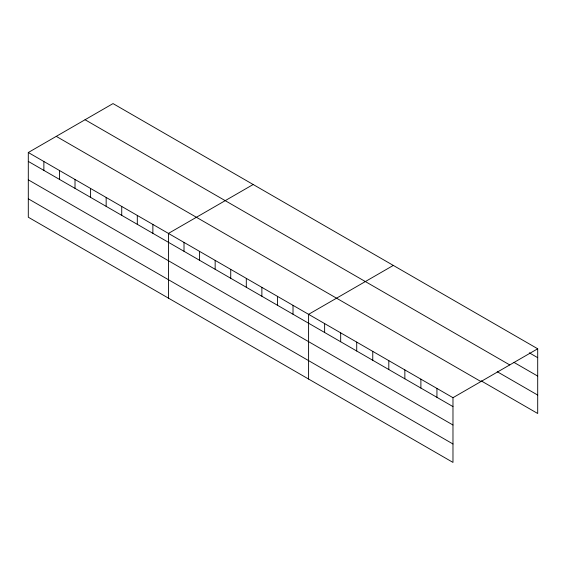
<?xml version="1.0" encoding="UTF-8"?>
<svg xmlns="http://www.w3.org/2000/svg" width="566" height="566" viewBox="0 0 566 566"><rect width="100%" height="100%" fill="white"/><g stroke="black" fill="none" stroke-linecap="round" stroke-linejoin="round"><path stroke-width="0.85" d="M452.977 425.009L452.977 397.693L28.3 152.509L28.3 217.217L452.977 462.408L452.977 425.009L28.3 179.825M481.164 380.854L537.7 413.491L537.7 348.783L113.023 103.592L28.3 152.509M253.165 184.509L168.442 233.418L168.442 298.126M393.306 265.419L308.59 314.328L308.59 379.043M452.977 397.693L537.7 348.783M529.295 352.823L537.7 357.677M514.02 362.424L537.7 376.093M85.063 119.737L509.74 364.921M497.21 371.699L537.7 395.075M56.26 136.364L480.937 381.555M28.3 161.402L452.977 406.593M28.3 198.8L452.977 443.985M436.938 388.432L436.938 397.325M420.892 379.17L420.892 388.064M404.853 369.909L404.853 378.803M388.807 360.641L388.807 369.541M372.761 351.38L372.761 360.28M356.721 342.119L356.721 351.012M340.675 332.858L340.675 341.751M324.629 323.596L324.629 332.49M293.018 305.343L293.018 314.236M277.446 296.351L277.446 305.244M261.874 287.358L261.874 296.259M246.302 278.373L246.302 287.266M230.73 269.381L230.73 278.274M215.158 260.388L215.158 269.289M199.586 251.403L199.586 260.296M184.014 242.411L184.014 251.304M152.87 224.426L152.87 233.326M137.305 215.441L137.305 224.334M121.732 206.449L121.732 215.342M106.16 197.456L106.16 206.357M90.588 188.471L90.588 197.364M75.016 179.479L75.016 188.372M59.444 170.486L59.444 179.387M43.872 161.501L43.872 170.394"/></g></svg>
